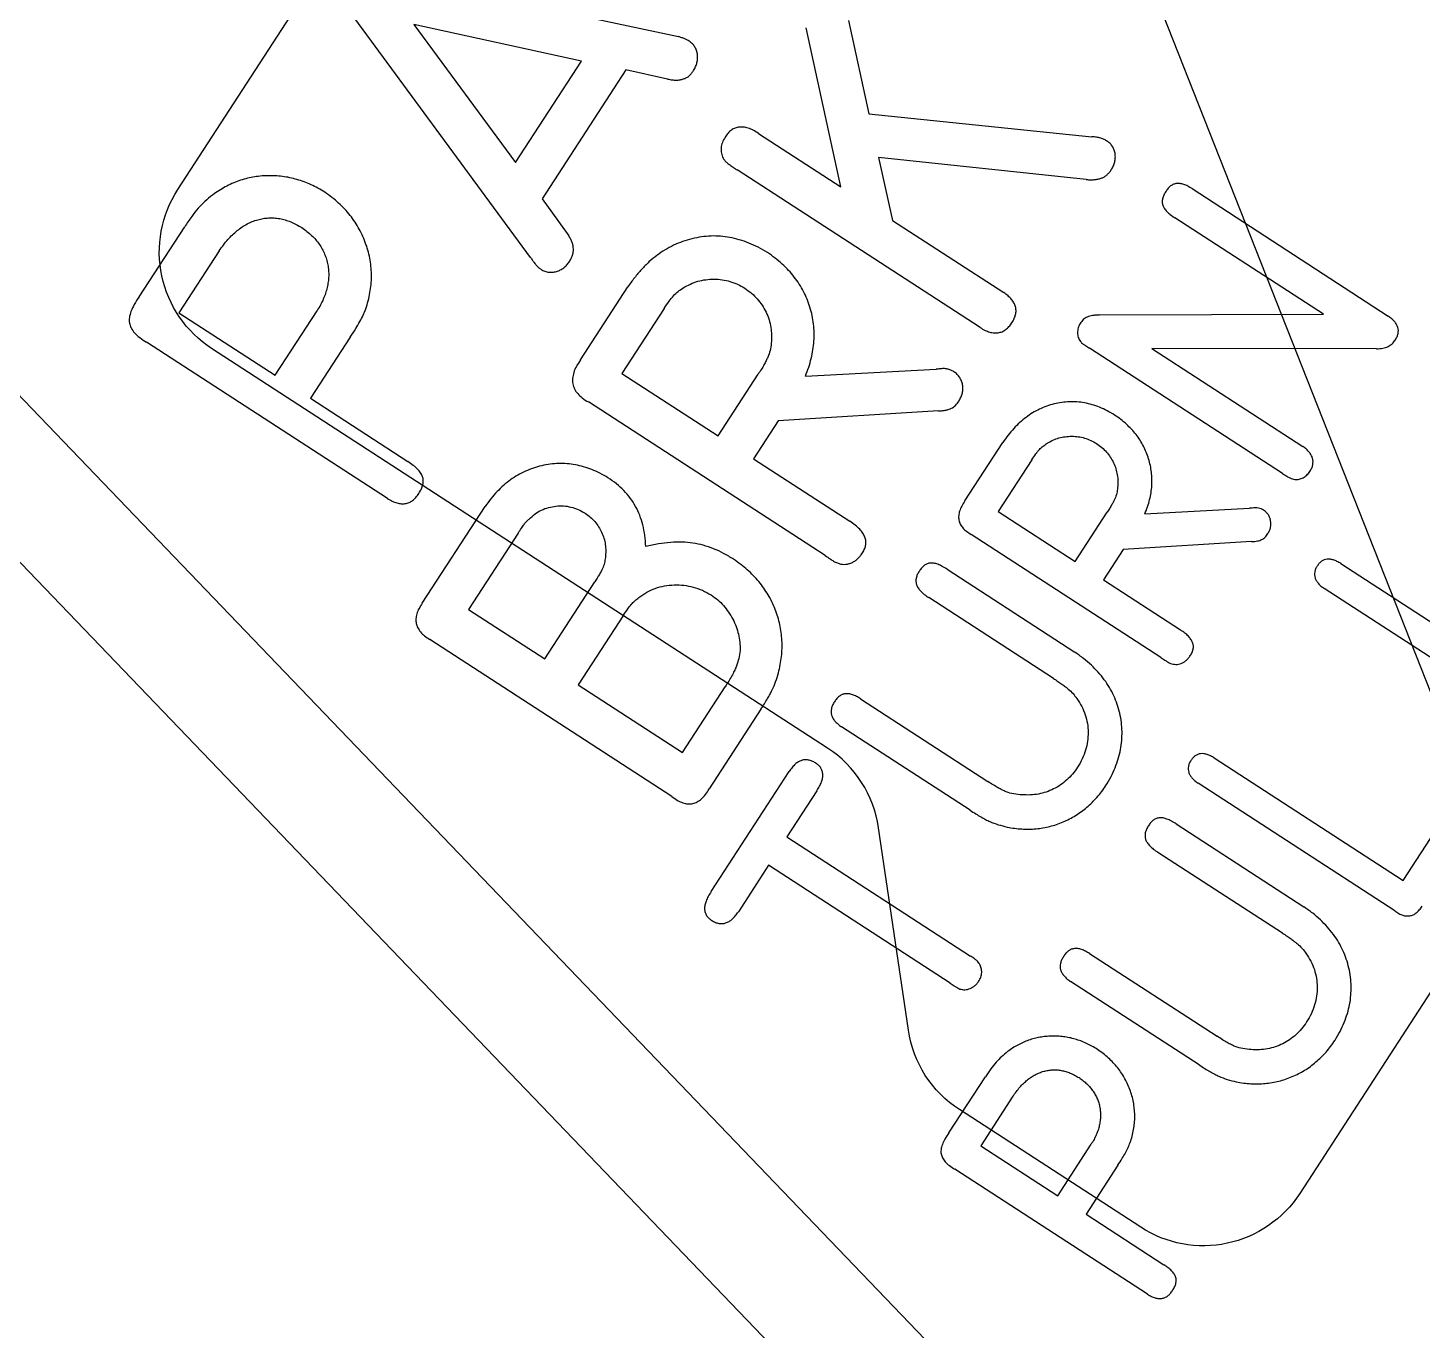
# Model space of a CAD drawing. Header units: millimetres. Extents: x -219 to 14, y 168 to 388.
# Drawn here: x -20.39 to -1.12, y 295.63 to 313.62 of the extents above; entities that cross this region are included whole.
import ezdxf

# ---------------------------------------------------------------- set-up
doc = ezdxf.new("R2010")
doc.units = ezdxf.units.MM
doc.layers.get('0').update_dxf_attribs({"linetype": 'CONTINUOUS'})

msp = doc.modelspace()

# ---------------------------------------------------------------- linework, layer by layer
for p, q in [((-15.589, 314.398), (-11.4, 313.504)), ((-13.442, 310.449), (-15.984, 313.909)), ((-9.154, 311.427), (-9.634, 313.624)), ((-9.049, 313.727), (-8.77, 312.438)), ((-12.124, 313.044), (-13.283, 311.259)), ((-11.548, 312.916), (-12.124, 313.044)), ((-8.77, 312.438), (-5.687, 312.119)), ((-10.293, 312.166), (-9.154, 311.427)), ((-5.765, 311.527), (-8.634, 311.833)), ((-8.634, 311.833), (-8.44, 310.963)), ((-7.229, 309.482), (-10.587, 311.661)), ((-4.303, 311.402), (-1.593, 309.641)), ((-13.283, 311.259), (-12.914, 310.749)), ((-8.44, 310.963), (-6.905, 309.967)), ((-2.485, 309.666), (-4.54, 310.999)), ((-18.85, 309.908), (-18.22, 310.876)), ((-17.743, 310.542), (-18.3, 309.685)), ((-12.753, 309.037), (-12.098, 310.043)), ((-18.3, 309.685), (-16.971, 308.822)), ((-16.971, 308.822), (-16.391, 309.715)), ((-11.598, 309.745), (-12.18, 308.849)), ((-5.58, 309.656), (-2.485, 309.666)), ((-15.42, 307.12), (-18.747, 309.279)), ((-15.933, 309.349), (-16.482, 308.504)), ((-3.054, 307.466), (-5.721, 309.197)), ((-1.752, 309.189), (-4.858, 309.193)), ((-4.858, 309.193), (-2.771, 307.838)), ((-12.18, 308.849), (-10.851, 307.986)), ((-10.851, 307.986), (-10.297, 308.839)), ((-9.644, 308.812), (-7.84, 308.907)), ((-16.482, 308.504), (-15.138, 307.632)), ((-9.371, 306.33), (-12.643, 308.454)), ((-7.805, 308.33), (-10.02, 308.195)), ((-10.02, 308.195), (-10.362, 307.668)), ((-7.44, 307.088), (-6.916, 307.893)), ((-10.362, 307.668), (-9.03, 306.804)), ((-6.516, 307.655), (-6.981, 306.938)), ((-14.938, 305.672), (-14.068, 307.01)), ((-6.981, 306.938), (-5.918, 306.248)), ((-5.918, 306.248), (-5.475, 306.93)), ((-4.953, 306.909), (-3.509, 306.984)), ((-13.615, 306.639), (-14.298, 305.586)), ((-4.735, 304.923), (-7.352, 306.622)), ((-3.481, 306.523), (-5.253, 306.415)), ((-5.253, 306.415), (-5.527, 305.994)), ((-7.685, 306.142), (-5.921, 304.995)), ((-2.249, 306.222), (0.359, 304.528)), ((-13.245, 304.902), (-12.554, 305.966)), ((-5.527, 305.994), (-4.462, 305.302)), ((-6.218, 304.633), (-7.939, 305.75)), ((0.246, 304.108), (-2.475, 305.874)), ((-14.298, 305.586), (-13.245, 304.902)), ((-12.157, 305.507), (-12.783, 304.543)), ((-11.488, 303), (-14.834, 305.172)), ((-12.783, 304.543), (-11.344, 303.608)), ((-11.344, 303.608), (-10.753, 304.518)), ((-10.26, 304.207), (-10.974, 303.106)), ((-8.882, 304.35), (-7.123, 303.208)), ((-7.367, 302.811), (-9.146, 303.965)), ((-3.995, 303.533), (-1.387, 301.84)), ((-1.387, 301.84), (-0.355, 303.429)), ((-10.947, 301.687), (-9.868, 303.348)), ((-9.486, 303.081), (-9.9, 302.443)), ((-1.499, 301.42), (-4.22, 303.185)), ((-9.9, 302.443), (-7.365, 300.796)), ((-4.52, 302.621), (-2.756, 301.475)), ((-10.154, 302.052), (-10.571, 301.408)), ((-7.643, 300.421), (-10.154, 302.052)), ((-3.053, 301.113), (-4.774, 302.229)), ((-5.717, 300.83), (-3.957, 299.687)), ((-4.202, 299.29), (-5.981, 300.444)), ((-7.662, 298.351), (-7.158, 299.126)), ((-6.777, 298.858), (-7.222, 298.173)), ((-6.158, 297.482), (-5.695, 298.196)), ((-7.222, 298.173), (-6.158, 297.482)), ((-4.918, 296.121), (-7.579, 297.848)), ((-5.329, 297.904), (-5.767, 297.228)), ((-5.767, 297.228), (-4.692, 296.53))]:
    msp.add_line(p, q)
msp.add_lwpolyline([(-68.916, 253.003), (-51.637, 279.616, 0.414214), (-51.861, 280.67), (-60.542, 286.307, -0.414214), (-62.036, 293.334), (-48.626, 313.987, -0.334226), (-42.887, 316.081), (-25.874, 310.906, -0.128396), (-23.687, 309.562), (-1.478, 286.414, 0.524399), (-0.24, 286.614), (14.326, 317.158, 0.376373), (14.053, 318.126), (-5.672, 330.933, -0.404795), (-6.66, 335.239, 0.404795), (-6.897, 336.272), (-86.68, 388.075, 0.414214), (-87.734, 387.851), (-99.007, 370.489, 0.414214), (-98.783, 369.435), (-97.025, 368.294, -0.414214), (-95.531, 361.266), (-163.24, 256.987, 0.414214)], format="xyb")
for points in [[(-9.666, 333.527, 0.414214), (-9.199, 331.331), (2.422, 323.785, -0.414214), (2.889, 321.589), (1.159, 318.927, 0.414865), (3.039, 310.135), (6.59, 307.83, -0.376373), (7.158, 305.815), (-0.17, 290.448, -0.524399), (-2.749, 290.032), (-23.173, 311.32, 0.06088), (-23.77, 311.807), (-22.583, 313.634), (-21.57, 315.194), (-19.125, 318.96), (-18.774, 319.501, 0.836212), (-16.466, 323.055), (-15.667, 324.285), (-14.654, 325.845), (-12.209, 329.611), (-11.196, 331.171)], [(-10.022, 321.246), (-7.242, 319.441, -0.156031), (-6.63, 318.692), (-0.291, 302.625, -0.242509), (-0.436, 301.177), (-2.815, 297.514, -0.414214), (-5.011, 297.047), (-7.516, 298.673, -0.215447), (-8.222, 299.773), (-8.633, 302.569, 0.215447), (-9.339, 303.67), (-17.848, 309.194, -0.414214), (-18.315, 311.39), (-12.218, 320.779, -0.414214)]]:
    msp.add_lwpolyline(points, format="xyb", close=True)
msp.add_lwpolyline([(-15.055, 313.67), (-13.652, 311.761), (-12.74, 313.166)], close=True)
for points, knots in [([(-11.249, 313.44), (-11.26, 313.446), (-11.283, 313.459), (-11.321, 313.477), (-11.361, 313.492), (-11.388, 313.5), (-11.4, 313.504)], [0, 0, 0, 0, 0.225997, 0.491418, 0.766256, 1, 1, 1, 1]), ([(-11.189, 313.037), (-11.179, 313.054), (-11.159, 313.089), (-11.141, 313.145), (-11.133, 313.202), (-11.135, 313.258), (-11.148, 313.313), (-11.171, 313.362), (-11.205, 313.406), (-11.234, 313.429), (-11.249, 313.44)], [0, 0, 0, 0, 0.134406, 0.263812, 0.388741, 0.514081, 0.63611, 0.756416, 0.874147, 1, 1, 1, 1]), ([(-11.548, 312.916), (-11.527, 312.912), (-11.488, 312.904), (-11.43, 312.901), (-11.377, 312.904), (-11.329, 312.917), (-11.285, 312.935), (-11.247, 312.961), (-11.215, 312.996), (-11.198, 313.023), (-11.189, 313.037)], [0, 0, 0, 0, 0.1557121, 0.2949328, 0.4237078, 0.5425197, 0.6564779, 0.7676762, 0.879718, 1, 1, 1, 1]), ([(-10.754, 312.113), (-10.768, 312.089), (-10.794, 312.043), (-10.812, 311.966), (-10.808, 311.891), (-10.79, 311.845), (-10.781, 311.821)], [0, 0, 0, 0, 0.272628, 0.518129, 0.754978, 1, 1, 1, 1]), ([(-10.293, 312.166), (-10.317, 312.181), (-10.362, 312.21), (-10.433, 312.238), (-10.499, 312.255), (-10.56, 312.254), (-10.618, 312.241), (-10.67, 312.212), (-10.716, 312.169), (-10.741, 312.133), (-10.754, 312.113)], [0, 0, 0, 0, 0.159605, 0.300745, 0.425525, 0.538138, 0.644303, 0.753647, 0.868925, 1, 1, 1, 1]), ([(-5.472, 312.055), (-5.486, 312.064), (-5.515, 312.083), (-5.566, 312.101), (-5.624, 312.114), (-5.665, 312.117), (-5.687, 312.119)], [0, 0, 0, 0, 0.217518, 0.453741, 0.714467, 1, 1, 1, 1]), ([(-5.418, 311.665), (-5.407, 311.682), (-5.387, 311.716), (-5.37, 311.771), (-5.361, 311.826), (-5.363, 311.881), (-5.374, 311.933), (-5.398, 311.98), (-5.429, 312.023), (-5.458, 312.044), (-5.472, 312.055)], [0, 0, 0, 0, 0.138748, 0.2672, 0.393061, 0.519184, 0.640151, 0.757898, 0.875014, 1, 1, 1, 1]), ([(-10.781, 311.821), (-10.774, 311.811), (-10.758, 311.788), (-10.731, 311.762), (-10.702, 311.738), (-10.67, 311.718), (-10.632, 311.689), (-10.603, 311.671), (-10.587, 311.661)], [0, 0, 0, 0, 0.150863, 0.328376, 0.442162, 0.587682, 0.777764, 1, 1, 1, 1]), ([(-16.285, 311.352), (-16.316, 311.371), (-16.377, 311.409), (-16.474, 311.456), (-16.57, 311.498), (-16.669, 311.529), (-16.769, 311.555), (-16.87, 311.571), (-16.972, 311.581), (-17.075, 311.582), (-17.177, 311.576), (-17.278, 311.562), (-17.377, 311.54), (-17.473, 311.51), (-17.568, 311.473), (-17.66, 311.427), (-17.751, 311.375), (-17.808, 311.333), (-17.836, 311.313)], [0, 0, 0, 0, 0.066387, 0.13068, 0.194288, 0.256552, 0.318704, 0.380335, 0.4419, 0.504337, 0.566835, 0.627495, 0.688435, 0.749641, 0.810544, 0.872535, 0.935755, 1, 1, 1, 1]), ([(-5.765, 311.527), (-5.743, 311.526), (-5.702, 311.523), (-5.644, 311.527), (-5.593, 311.534), (-5.55, 311.548), (-5.51, 311.566), (-5.476, 311.594), (-5.443, 311.625), (-5.426, 311.651), (-5.418, 311.665)], [0, 0, 0, 0, 0.164891, 0.309339, 0.437674, 0.551687, 0.657342, 0.767042, 0.878229, 1, 1, 1, 1]), ([(-17.836, 311.313), (-17.872, 311.284), (-17.942, 311.228), (-18.039, 311.129), (-18.13, 311.011), (-18.188, 310.924), (-18.22, 310.876)], [0, 0, 0, 0, 0.233429, 0.461202, 0.708246, 1, 1, 1, 1]), ([(-15.719, 309.741), (-15.707, 309.778), (-15.684, 309.852), (-15.659, 309.965), (-15.643, 310.077), (-15.638, 310.19), (-15.643, 310.301), (-15.657, 310.412), (-15.68, 310.523), (-15.714, 310.633), (-15.757, 310.739), (-15.807, 310.843), (-15.866, 310.941), (-15.933, 311.034), (-16.009, 311.121), (-16.093, 311.203), (-16.185, 311.282), (-16.251, 311.328), (-16.285, 311.352)], [0, 0, 0, 0, 0.063812, 0.126203, 0.18775, 0.248413, 0.308698, 0.369177, 0.430621, 0.493096, 0.555841, 0.617552, 0.679581, 0.741648, 0.804235, 0.867923, 0.933075, 1, 1, 1, 1]), ([(-4.665, 311.361), (-4.675, 311.345), (-4.694, 311.314), (-4.712, 311.264), (-4.717, 311.217), (-4.708, 311.171), (-4.687, 311.127), (-4.651, 311.083), (-4.601, 311.04), (-4.561, 311.013), (-4.54, 310.999)], [0, 0, 0, 0, 0.1309992, 0.2467172, 0.3505328, 0.4495638, 0.5554026, 0.679484, 0.8266823, 1, 1, 1, 1]), ([(-4.303, 311.402), (-4.323, 311.414), (-4.359, 311.437), (-4.415, 311.46), (-4.467, 311.474), (-4.515, 311.475), (-4.56, 311.463), (-4.6, 311.441), (-4.636, 311.406), (-4.655, 311.377), (-4.665, 311.361)], [0, 0, 0, 0, 0.16208, 0.304988, 0.429155, 0.54241, 0.64608, 0.754429, 0.869073, 1, 1, 1, 1]), ([(-17.743, 310.542), (-17.724, 310.569), (-17.686, 310.622), (-17.626, 310.697), (-17.563, 310.764), (-17.497, 310.821), (-17.43, 310.873), (-17.36, 310.915), (-17.287, 310.947), (-17.212, 310.974), (-17.137, 310.99), (-17.061, 310.999), (-16.984, 310.998), (-16.907, 310.989), (-16.831, 310.97), (-16.754, 310.944), (-16.678, 310.907), (-16.628, 310.878), (-16.602, 310.863)], [0, 0, 0, 0, 0.0752247, 0.1470096, 0.214898, 0.2802581, 0.3431381, 0.4038884, 0.4639269, 0.52242, 0.5804886, 0.637187, 0.694459, 0.7517773, 0.8102703, 0.8703921, 0.9338873, 1, 1, 1, 1]), ([(-16.602, 310.863), (-16.578, 310.846), (-16.531, 310.812), (-16.466, 310.757), (-16.41, 310.697), (-16.361, 310.634), (-16.319, 310.568), (-16.286, 310.498), (-16.259, 310.426), (-16.242, 310.349), (-16.231, 310.272), (-16.229, 310.193), (-16.237, 310.114), (-16.251, 310.035), (-16.274, 309.955), (-16.304, 309.874), (-16.343, 309.793), (-16.375, 309.741), (-16.391, 309.715)], [0, 0, 0, 0, 0.067407, 0.132145, 0.194963, 0.25534, 0.314146, 0.37279, 0.431476, 0.491242, 0.551162, 0.610846, 0.671051, 0.732084, 0.795194, 0.860884, 0.928726, 1, 1, 1, 1]), ([(-12.904, 310.395), (-12.896, 310.409), (-12.878, 310.436), (-12.862, 310.48), (-12.851, 310.524), (-12.848, 310.568), (-12.853, 310.613), (-12.866, 310.658), (-12.885, 310.704), (-12.904, 310.733), (-12.914, 310.749)], [0, 0, 0, 0, 0.130338, 0.252182, 0.370626, 0.488416, 0.604093, 0.72711, 0.858039, 1, 1, 1, 1]), ([(-10.169, 310.518), (-10.211, 310.543), (-10.295, 310.592), (-10.425, 310.652), (-10.556, 310.698), (-10.687, 310.728), (-10.818, 310.747), (-10.949, 310.749), (-11.081, 310.737), (-11.212, 310.711), (-11.341, 310.673), (-11.466, 310.621), (-11.586, 310.556), (-11.699, 310.479), (-11.809, 310.389), (-11.91, 310.285), (-12.009, 310.17), (-12.068, 310.086), (-12.098, 310.043)], [0, 0, 0, 0, 0.066973, 0.130798, 0.192516, 0.252737, 0.311919, 0.370508, 0.42962, 0.489933, 0.550435, 0.610788, 0.671641, 0.733202, 0.796041, 0.861499, 0.929372, 1, 1, 1, 1]), ([(-13.442, 310.449), (-13.433, 310.436), (-13.416, 310.413), (-13.393, 310.38), (-13.372, 310.357), (-13.352, 310.332), (-13.329, 310.308), (-13.307, 310.294), (-13.297, 310.286)], [0, 0, 0, 0, 0.220157, 0.39487, 0.541435, 0.649468, 0.826608, 1, 1, 1, 1]), ([(-13.297, 310.286), (-13.28, 310.277), (-13.246, 310.26), (-13.192, 310.245), (-13.137, 310.245), (-13.083, 310.255), (-13.03, 310.276), (-12.983, 310.308), (-12.939, 310.347), (-12.916, 310.379), (-12.904, 310.395)], [0, 0, 0, 0, 0.127988, 0.249904, 0.36818, 0.490097, 0.615322, 0.739205, 0.865718, 1, 1, 1, 1]), ([(-9.644, 308.812), (-9.628, 308.853), (-9.597, 308.932), (-9.563, 309.054), (-9.538, 309.175), (-9.524, 309.294), (-9.523, 309.413), (-9.53, 309.531), (-9.549, 309.648), (-9.58, 309.762), (-9.62, 309.874), (-9.668, 309.982), (-9.729, 310.084), (-9.797, 310.183), (-9.876, 310.274), (-9.964, 310.362), (-10.062, 310.444), (-10.133, 310.493), (-10.169, 310.518)], [0, 0, 0, 0, 0.066714, 0.131686, 0.194568, 0.256276, 0.316622, 0.377186, 0.437587, 0.498732, 0.559614, 0.620242, 0.681007, 0.741738, 0.803735, 0.867258, 0.932516, 1, 1, 1, 1]), ([(-11.334, 310.029), (-11.301, 310.048), (-11.236, 310.085), (-11.131, 310.124), (-11.021, 310.146), (-10.908, 310.154), (-10.796, 310.145), (-10.685, 310.123), (-10.579, 310.082), (-10.513, 310.044), (-10.48, 310.025)], [0, 0, 0, 0, 0.1259037, 0.2496035, 0.3728358, 0.49813, 0.6240337, 0.7473554, 0.8720164, 1, 1, 1, 1]), ([(-11.598, 309.745), (-11.575, 309.779), (-11.533, 309.84), (-11.471, 309.921), (-11.405, 309.982), (-11.358, 310.013), (-11.334, 310.029)], [0, 0, 0, 0, 0.314981, 0.565702, 0.782137, 1, 1, 1, 1]), ([(-10.48, 310.025), (-10.449, 310.003), (-10.387, 309.959), (-10.308, 309.879), (-10.24, 309.791), (-10.185, 309.694), (-10.145, 309.592), (-10.121, 309.484), (-10.108, 309.375), (-10.113, 309.301), (-10.116, 309.264)], [0, 0, 0, 0, 0.129781, 0.254908, 0.378839, 0.503945, 0.629035, 0.750834, 0.874122, 1, 1, 1, 1]), ([(-6.791, 309.549), (-6.78, 309.567), (-6.758, 309.603), (-6.739, 309.661), (-6.732, 309.717), (-6.74, 309.772), (-6.762, 309.824), (-6.797, 309.875), (-6.846, 309.923), (-6.885, 309.952), (-6.905, 309.967)], [0, 0, 0, 0, 0.133156, 0.25354, 0.364978, 0.472416, 0.585886, 0.707765, 0.845834, 1, 1, 1, 1]), ([(-18.85, 309.908), (-18.873, 309.873), (-18.916, 309.808), (-18.963, 309.711), (-18.987, 309.625), (-18.989, 309.545), (-18.962, 309.472), (-18.912, 309.403), (-18.839, 309.337), (-18.779, 309.299), (-18.747, 309.279)], [0, 0, 0, 0, 0.166366, 0.305006, 0.421258, 0.519485, 0.61456, 0.722085, 0.849158, 1, 1, 1, 1]), ([(-15.933, 309.349), (-15.907, 309.389), (-15.861, 309.46), (-15.801, 309.561), (-15.754, 309.652), (-15.731, 309.711), (-15.719, 309.741)], [0, 0, 0, 0, 0.3185103, 0.5687022, 0.7877338, 1, 1, 1, 1]), ([(-5.58, 309.656), (-5.598, 309.655), (-5.63, 309.653), (-5.676, 309.648), (-5.715, 309.639), (-5.76, 309.624), (-5.808, 309.595), (-5.834, 309.558), (-5.847, 309.54)], [0, 0, 0, 0, 0.169217, 0.3203, 0.451757, 0.567066, 0.78044, 1, 1, 1, 1]), ([(-1.494, 309.31), (-1.486, 309.325), (-1.469, 309.352), (-1.455, 309.398), (-1.45, 309.442), (-1.458, 309.485), (-1.476, 309.527), (-1.506, 309.567), (-1.545, 309.606), (-1.577, 309.629), (-1.593, 309.641)], [0, 0, 0, 0, 0.129823, 0.246796, 0.357906, 0.465733, 0.578613, 0.704189, 0.842964, 1, 1, 1, 1]), ([(-7.229, 309.482), (-7.207, 309.468), (-7.165, 309.443), (-7.099, 309.418), (-7.038, 309.405), (-6.98, 309.408), (-6.925, 309.423), (-6.875, 309.453), (-6.829, 309.495), (-6.804, 309.53), (-6.791, 309.549)], [0, 0, 0, 0, 0.154562, 0.289527, 0.412412, 0.524495, 0.632383, 0.744042, 0.865647, 1, 1, 1, 1]), ([(-5.847, 309.54), (-5.858, 309.52), (-5.88, 309.479), (-5.887, 309.411), (-5.88, 309.345), (-5.856, 309.308), (-5.845, 309.291)], [0, 0, 0, 0, 0.257226, 0.515442, 0.763924, 1, 1, 1, 1]), ([(-10.116, 309.264), (-10.12, 309.231), (-10.129, 309.165), (-10.157, 309.085), (-10.188, 309.021), (-10.218, 308.965), (-10.254, 308.903), (-10.282, 308.861), (-10.297, 308.839)], [0, 0, 0, 0, 0.211545, 0.424762, 0.540077, 0.67459, 0.828575, 1, 1, 1, 1]), ([(-5.845, 309.291), (-5.839, 309.284), (-5.828, 309.271), (-5.803, 309.251), (-5.767, 309.228), (-5.739, 309.209), (-5.721, 309.197)], [0, 0, 0, 0, 0.164011, 0.339607, 0.5985, 1, 1, 1, 1]), ([(-1.752, 309.189), (-1.723, 309.19), (-1.669, 309.192), (-1.595, 309.217), (-1.534, 309.254), (-1.507, 309.292), (-1.494, 309.31)], [0, 0, 0, 0, 0.290623, 0.542214, 0.774801, 1, 1, 1, 1]), ([(-12.753, 309.037), (-12.772, 309.007), (-12.809, 308.951), (-12.846, 308.864), (-12.864, 308.782), (-12.861, 308.704), (-12.836, 308.631), (-12.791, 308.564), (-12.725, 308.504), (-12.672, 308.471), (-12.643, 308.454)], [0, 0, 0, 0, 0.15384, 0.286948, 0.403942, 0.512601, 0.619501, 0.731605, 0.857209, 1, 1, 1, 1]), ([(-7.795, 308.911), (-7.804, 308.909), (-7.819, 308.906), (-7.834, 308.906), (-7.84, 308.907)], [0, 0, 0, 0, 0.617839, 1, 1, 1, 1]), ([(-7.594, 308.872), (-7.608, 308.88), (-7.636, 308.896), (-7.684, 308.911), (-7.739, 308.916), (-7.776, 308.913), (-7.795, 308.911)], [0, 0, 0, 0, 0.226314, 0.465329, 0.719634, 1, 1, 1, 1]), ([(-7.522, 308.469), (-7.512, 308.487), (-7.493, 308.522), (-7.474, 308.577), (-7.467, 308.634), (-7.471, 308.69), (-7.486, 308.743), (-7.512, 308.793), (-7.547, 308.838), (-7.578, 308.86), (-7.594, 308.872)], [0, 0, 0, 0, 0.135725, 0.26129, 0.384102, 0.506106, 0.628917, 0.747851, 0.870992, 1, 1, 1, 1]), ([(-7.805, 308.33), (-7.786, 308.331), (-7.751, 308.332), (-7.703, 308.341), (-7.661, 308.352), (-7.615, 308.369), (-7.564, 308.406), (-7.537, 308.447), (-7.522, 308.469)], [0, 0, 0, 0, 0.1678564, 0.3147484, 0.4441386, 0.5550426, 0.7638618, 1, 1, 1, 1]), ([(-5.372, 308.273), (-5.407, 308.293), (-5.474, 308.333), (-5.578, 308.381), (-5.682, 308.417), (-5.787, 308.442), (-5.892, 308.456), (-5.997, 308.458), (-6.103, 308.449), (-6.207, 308.428), (-6.311, 308.397), (-6.411, 308.356), (-6.506, 308.304), (-6.597, 308.242), (-6.684, 308.171), (-6.766, 308.087), (-6.845, 307.995), (-6.892, 307.928), (-6.916, 307.893)], [0, 0, 0, 0, 0.066973, 0.130798, 0.192516, 0.252737, 0.311919, 0.370508, 0.42962, 0.489933, 0.550435, 0.610788, 0.671641, 0.733202, 0.796041, 0.861499, 0.929372, 1, 1, 1, 1]), ([(-4.953, 306.909), (-4.94, 306.941), (-4.915, 307.005), (-4.888, 307.102), (-4.868, 307.199), (-4.856, 307.294), (-4.856, 307.389), (-4.862, 307.484), (-4.877, 307.577), (-4.901, 307.669), (-4.934, 307.758), (-4.972, 307.845), (-5.02, 307.927), (-5.075, 308.005), (-5.139, 308.078), (-5.209, 308.148), (-5.287, 308.214), (-5.344, 308.253), (-5.372, 308.273)], [0, 0, 0, 0, 0.066714, 0.131686, 0.194568, 0.256276, 0.316622, 0.377186, 0.437587, 0.498732, 0.559614, 0.620242, 0.681007, 0.741738, 0.803735, 0.867258, 0.932516, 1, 1, 1, 1]), ([(-6.516, 307.655), (-6.498, 307.682), (-6.464, 307.731), (-6.414, 307.795), (-6.362, 307.845), (-6.324, 307.87), (-6.305, 307.882)], [0, 0, 0, 0, 0.314981, 0.565702, 0.782137, 1, 1, 1, 1]), ([(-6.305, 307.882), (-6.279, 307.897), (-6.227, 307.927), (-6.142, 307.958), (-6.054, 307.976), (-5.964, 307.982), (-5.874, 307.975), (-5.786, 307.957), (-5.701, 307.925), (-5.648, 307.894), (-5.622, 307.879)], [0, 0, 0, 0, 0.125904, 0.249604, 0.372836, 0.49813, 0.624034, 0.747355, 0.872016, 1, 1, 1, 1]), ([(-5.622, 307.879), (-5.597, 307.861), (-5.547, 307.826), (-5.484, 307.762), (-5.43, 307.692), (-5.386, 307.614), (-5.353, 307.532), (-5.334, 307.447), (-5.324, 307.359), (-5.328, 307.3), (-5.331, 307.27)], [0, 0, 0, 0, 0.129781, 0.254908, 0.378839, 0.503945, 0.629035, 0.750834, 0.874122, 1, 1, 1, 1]), ([(-2.674, 307.493), (-2.665, 307.509), (-2.648, 307.538), (-2.633, 307.585), (-2.629, 307.632), (-2.635, 307.677), (-2.655, 307.72), (-2.683, 307.762), (-2.723, 307.802), (-2.754, 307.826), (-2.771, 307.838)], [0, 0, 0, 0, 0.13213, 0.251966, 0.362464, 0.472906, 0.585187, 0.708511, 0.845513, 1, 1, 1, 1]), ([(-14.986, 307.189), (-14.973, 307.21), (-14.949, 307.248), (-14.928, 307.31), (-14.921, 307.367), (-14.931, 307.423), (-14.961, 307.476), (-15.003, 307.53), (-15.065, 307.582), (-15.112, 307.614), (-15.138, 307.632)], [0, 0, 0, 0, 0.134158, 0.249005, 0.352783, 0.451535, 0.558004, 0.683286, 0.828158, 1, 1, 1, 1]), ([(-12.372, 307.406), (-12.408, 307.427), (-12.481, 307.47), (-12.593, 307.52), (-12.707, 307.56), (-12.822, 307.587), (-12.938, 307.602), (-13.054, 307.605), (-13.171, 307.596), (-13.288, 307.574), (-13.403, 307.542), (-13.514, 307.498), (-13.62, 307.443), (-13.721, 307.379), (-13.815, 307.301), (-13.907, 307.215), (-13.991, 307.117), (-14.042, 307.046), (-14.068, 307.01)], [0, 0, 0, 0, 0.0656672, 0.1292712, 0.1907949, 0.2514776, 0.3112794, 0.3708286, 0.430761, 0.492448, 0.5542435, 0.6152475, 0.6760773, 0.7375715, 0.800409, 0.8645007, 0.9311682, 1, 1, 1, 1]), ([(-3.054, 307.466), (-3.034, 307.453), (-2.999, 307.431), (-2.954, 307.404), (-2.916, 307.389), (-2.894, 307.384), (-2.883, 307.382)], [0, 0, 0, 0, 0.379232, 0.640476, 0.832404, 1, 1, 1, 1]), ([(-2.883, 307.382), (-2.863, 307.382), (-2.823, 307.383), (-2.765, 307.405), (-2.714, 307.442), (-2.688, 307.475), (-2.674, 307.493)], [0, 0, 0, 0, 0.247683, 0.484068, 0.729372, 1, 1, 1, 1]), ([(-11.85, 306.457), (-11.853, 306.508), (-11.86, 306.608), (-11.887, 306.752), (-11.931, 306.887), (-11.988, 307.012), (-12.062, 307.126), (-12.151, 307.231), (-12.253, 307.326), (-12.332, 307.379), (-12.372, 307.406)], [0, 0, 0, 0, 0.135811, 0.265483, 0.389379, 0.51051, 0.62995, 0.749404, 0.87281, 1, 1, 1, 1]), ([(-5.331, 307.27), (-5.334, 307.244), (-5.34, 307.191), (-5.363, 307.127), (-5.388, 307.075), (-5.412, 307.031), (-5.441, 306.982), (-5.463, 306.948), (-5.475, 306.93)], [0, 0, 0, 0, 0.211545, 0.424762, 0.540077, 0.67459, 0.828575, 1, 1, 1, 1]), ([(-15.42, 307.12), (-15.398, 307.107), (-15.356, 307.082), (-15.291, 307.057), (-15.23, 307.044), (-15.172, 307.048), (-15.118, 307.063), (-15.068, 307.092), (-15.023, 307.135), (-14.999, 307.171), (-14.986, 307.189)], [0, 0, 0, 0, 0.154019, 0.29141, 0.412809, 0.523599, 0.631833, 0.743852, 0.865353, 1, 1, 1, 1]), ([(-7.44, 307.088), (-7.456, 307.064), (-7.485, 307.02), (-7.515, 306.95), (-7.529, 306.885), (-7.527, 306.822), (-7.507, 306.764), (-7.47, 306.71), (-7.417, 306.662), (-7.375, 306.636), (-7.352, 306.622)], [0, 0, 0, 0, 0.15384, 0.286948, 0.403942, 0.512601, 0.619501, 0.731605, 0.857209, 1, 1, 1, 1]), ([(-13.461, 306.836), (-13.435, 306.86), (-13.383, 306.908), (-13.292, 306.962), (-13.194, 306.998), (-13.091, 307.016), (-12.987, 307.021), (-12.883, 307.003), (-12.782, 306.971), (-12.721, 306.935), (-12.689, 306.917)], [0, 0, 0, 0, 0.128681, 0.251034, 0.374146, 0.498555, 0.623226, 0.746242, 0.870073, 1, 1, 1, 1]), ([(-12.689, 306.917), (-12.664, 306.9), (-12.616, 306.865), (-12.553, 306.802), (-12.5, 306.73), (-12.458, 306.653), (-12.426, 306.57), (-12.407, 306.483), (-12.401, 306.394), (-12.406, 306.334), (-12.408, 306.304)], [0, 0, 0, 0, 0.127249, 0.251184, 0.374446, 0.499025, 0.623972, 0.747411, 0.872057, 1, 1, 1, 1]), ([(-3.474, 306.988), (-3.481, 306.986), (-3.493, 306.984), (-3.505, 306.984), (-3.509, 306.984)], [0, 0, 0, 0, 0.617839, 1, 1, 1, 1]), ([(-3.313, 306.957), (-3.324, 306.963), (-3.346, 306.976), (-3.385, 306.988), (-3.429, 306.992), (-3.458, 306.989), (-3.474, 306.988)], [0, 0, 0, 0, 0.226314, 0.465329, 0.719634, 1, 1, 1, 1]), ([(-3.255, 306.634), (-3.247, 306.649), (-3.232, 306.676), (-3.216, 306.721), (-3.211, 306.766), (-3.215, 306.811), (-3.227, 306.854), (-3.247, 306.893), (-3.276, 306.929), (-3.3, 306.947), (-3.313, 306.957)], [0, 0, 0, 0, 0.135725, 0.26129, 0.384102, 0.506106, 0.628917, 0.747851, 0.870992, 1, 1, 1, 1]), ([(-13.615, 306.639), (-13.599, 306.663), (-13.572, 306.704), (-13.535, 306.759), (-13.5, 306.802), (-13.474, 306.824), (-13.461, 306.836)], [0, 0, 0, 0, 0.340016, 0.590445, 0.793003, 1, 1, 1, 1]), ([(-8.866, 306.353), (-8.854, 306.373), (-8.83, 306.409), (-8.81, 306.469), (-8.806, 306.528), (-8.821, 306.587), (-8.85, 306.644), (-8.895, 306.7), (-8.957, 306.754), (-9.005, 306.786), (-9.03, 306.804)], [0, 0, 0, 0, 0.1246465, 0.2341896, 0.3390774, 0.4442448, 0.5583593, 0.6858958, 0.8325669, 1, 1, 1, 1]), ([(-10.636, 306.279), (-10.682, 306.307), (-10.77, 306.363), (-10.911, 306.428), (-11.053, 306.475), (-11.199, 306.505), (-11.35, 306.519), (-11.509, 306.514), (-11.678, 306.495), (-11.791, 306.47), (-11.85, 306.457)], [0, 0, 0, 0, 0.126502, 0.247629, 0.365751, 0.481467, 0.59963, 0.724371, 0.857897, 1, 1, 1, 1]), ([(-3.481, 306.523), (-3.466, 306.524), (-3.439, 306.525), (-3.4, 306.532), (-3.367, 306.54), (-3.329, 306.554), (-3.289, 306.584), (-3.267, 306.617), (-3.255, 306.634)], [0, 0, 0, 0, 0.1678564, 0.3147484, 0.4441386, 0.5550426, 0.7638618, 1, 1, 1, 1]), ([(-12.408, 306.304), (-12.412, 306.279), (-12.419, 306.227), (-12.447, 306.148), (-12.494, 306.062), (-12.532, 306.001), (-12.554, 305.966)], [0, 0, 0, 0, 0.204341, 0.4182, 0.670963, 1, 1, 1, 1]), ([(-9.371, 306.33), (-9.348, 306.314), (-9.31, 306.289), (-9.261, 306.258), (-9.229, 306.239), (-9.211, 306.231), (-9.202, 306.228)], [0, 0, 0, 0, 0.428028, 0.697539, 0.863684, 1, 1, 1, 1]), ([(-9.202, 306.228), (-9.187, 306.222), (-9.157, 306.212), (-9.11, 306.208), (-9.063, 306.212), (-9.017, 306.226), (-8.973, 306.247), (-8.933, 306.276), (-8.896, 306.311), (-8.876, 306.339), (-8.866, 306.353)], [0, 0, 0, 0, 0.123486, 0.242589, 0.362825, 0.484354, 0.610953, 0.735309, 0.865134, 1, 1, 1, 1]), ([(-10.017, 304.709), (-10.008, 304.747), (-9.991, 304.822), (-9.974, 304.935), (-9.965, 305.047), (-9.967, 305.159), (-9.977, 305.268), (-9.996, 305.376), (-10.024, 305.483), (-10.061, 305.588), (-10.105, 305.691), (-10.159, 305.789), (-10.219, 305.883), (-10.287, 305.972), (-10.364, 306.056), (-10.447, 306.136), (-10.538, 306.211), (-10.603, 306.256), (-10.636, 306.279)], [0, 0, 0, 0, 0.064827, 0.12781, 0.190041, 0.251426, 0.31205, 0.372678, 0.433337, 0.495205, 0.557063, 0.619022, 0.679985, 0.742095, 0.804314, 0.868424, 0.932975, 1, 1, 1, 1]), ([(-8.07, 306.117), (-8.08, 306.101), (-8.099, 306.07), (-8.115, 306.021), (-8.119, 305.973), (-8.111, 305.927), (-8.088, 305.881), (-8.05, 305.837), (-8.001, 305.791), (-7.961, 305.764), (-7.939, 305.75)], [0, 0, 0, 0, 0.126242, 0.2379, 0.341691, 0.442465, 0.551477, 0.677983, 0.826326, 1, 1, 1, 1]), ([(-7.685, 306.142), (-7.707, 306.156), (-7.749, 306.181), (-7.81, 306.211), (-7.866, 306.226), (-7.916, 306.23), (-7.961, 306.219), (-8.002, 306.197), (-8.039, 306.162), (-8.059, 306.132), (-8.07, 306.117)], [0, 0, 0, 0, 0.175634, 0.3279, 0.453405, 0.561199, 0.659972, 0.761159, 0.873011, 1, 1, 1, 1]), ([(-2.574, 306.186), (-2.582, 306.172), (-2.597, 306.146), (-2.61, 306.104), (-2.611, 306.063), (-2.605, 306.022), (-2.586, 305.983), (-2.558, 305.945), (-2.521, 305.907), (-2.491, 305.886), (-2.475, 305.874)], [0, 0, 0, 0, 0.126924, 0.242718, 0.351139, 0.459469, 0.575157, 0.698742, 0.839735, 1, 1, 1, 1]), ([(-2.249, 306.222), (-2.266, 306.232), (-2.298, 306.251), (-2.348, 306.27), (-2.394, 306.281), (-2.437, 306.283), (-2.477, 306.272), (-2.514, 306.253), (-2.547, 306.223), (-2.564, 306.199), (-2.574, 306.186)], [0, 0, 0, 0, 0.159106, 0.301148, 0.426235, 0.540226, 0.648063, 0.756801, 0.871454, 1, 1, 1, 1]), ([(-11.946, 305.75), (-11.91, 305.776), (-11.839, 305.827), (-11.719, 305.88), (-11.592, 305.915), (-11.458, 305.927), (-11.324, 305.924), (-11.192, 305.898), (-11.065, 305.854), (-10.987, 305.809), (-10.948, 305.786)], [0, 0, 0, 0, 0.124045, 0.245568, 0.368576, 0.494864, 0.622125, 0.747201, 0.872184, 1, 1, 1, 1]), ([(-12.157, 305.507), (-12.138, 305.536), (-12.104, 305.587), (-12.054, 305.654), (-12.003, 305.707), (-11.965, 305.736), (-11.946, 305.75)], [0, 0, 0, 0, 0.322645, 0.563922, 0.776816, 1, 1, 1, 1]), ([(-10.948, 305.786), (-10.917, 305.764), (-10.855, 305.72), (-10.774, 305.641), (-10.705, 305.551), (-10.646, 305.453), (-10.6, 305.35), (-10.567, 305.243), (-10.548, 305.132), (-10.547, 305.057), (-10.547, 305.02)], [0, 0, 0, 0, 0.126585, 0.2506146, 0.3757967, 0.5024635, 0.6283516, 0.7518533, 0.8750403, 1, 1, 1, 1]), ([(-14.938, 305.672), (-14.954, 305.647), (-14.984, 305.6), (-15.015, 305.528), (-15.028, 305.458), (-15.025, 305.392), (-15.001, 305.33), (-14.962, 305.27), (-14.905, 305.217), (-14.859, 305.188), (-14.834, 305.172)], [0, 0, 0, 0, 0.1483835, 0.2780615, 0.3938238, 0.5009258, 0.6090609, 0.7239233, 0.8536013, 1, 1, 1, 1]), ([(-4.331, 304.942), (-4.32, 304.957), (-4.302, 304.986), (-4.286, 305.034), (-4.282, 305.082), (-4.294, 305.129), (-4.318, 305.174), (-4.354, 305.219), (-4.403, 305.262), (-4.441, 305.288), (-4.462, 305.302)], [0, 0, 0, 0, 0.124646, 0.23419, 0.339077, 0.444245, 0.558359, 0.685896, 0.832567, 1, 1, 1, 1]), ([(-10.547, 305.02), (-10.552, 304.982), (-10.562, 304.905), (-10.593, 304.81), (-10.628, 304.731), (-10.663, 304.665), (-10.705, 304.593), (-10.736, 304.544), (-10.753, 304.518)], [0, 0, 0, 0, 0.207057, 0.424674, 0.544125, 0.679589, 0.831455, 1, 1, 1, 1]), ([(-5.493, 303.152), (-5.468, 303.193), (-5.421, 303.273), (-5.364, 303.397), (-5.32, 303.522), (-5.288, 303.647), (-5.272, 303.773), (-5.268, 303.899), (-5.276, 304.026), (-5.299, 304.151), (-5.334, 304.275), (-5.382, 304.394), (-5.442, 304.508), (-5.513, 304.617), (-5.598, 304.72), (-5.693, 304.818), (-5.802, 304.911), (-5.881, 304.967), (-5.921, 304.995)], [0, 0, 0, 0, 0.067184, 0.131443, 0.193692, 0.254383, 0.314039, 0.373348, 0.432588, 0.493204, 0.553929, 0.614277, 0.674678, 0.736126, 0.798412, 0.863214, 0.930107, 1, 1, 1, 1]), ([(-4.599, 304.841), (-4.587, 304.837), (-4.563, 304.829), (-4.526, 304.826), (-4.488, 304.828), (-4.451, 304.84), (-4.416, 304.856), (-4.384, 304.88), (-4.355, 304.908), (-4.339, 304.93), (-4.331, 304.942)], [0, 0, 0, 0, 0.123486, 0.242589, 0.362825, 0.484354, 0.610953, 0.735309, 0.865134, 1, 1, 1, 1]), ([(-4.735, 304.923), (-4.716, 304.911), (-4.686, 304.89), (-4.647, 304.866), (-4.621, 304.85), (-4.606, 304.844), (-4.599, 304.841)], [0, 0, 0, 0, 0.428028, 0.697539, 0.863684, 1, 1, 1, 1]), ([(-10.26, 304.207), (-10.243, 304.232), (-10.211, 304.28), (-10.17, 304.351), (-10.134, 304.413), (-10.094, 304.49), (-10.053, 304.587), (-10.029, 304.667), (-10.017, 304.709)], [0, 0, 0, 0, 0.161807, 0.306803, 0.437227, 0.55147, 0.769484, 1, 1, 1, 1]), ([(-6.218, 304.633), (-6.197, 304.619), (-6.157, 304.593), (-6.102, 304.554), (-6.054, 304.52), (-6.002, 304.478), (-5.946, 304.426), (-5.911, 304.378), (-5.894, 304.355)], [0, 0, 0, 0, 0.1765714, 0.3312615, 0.4688815, 0.5877579, 0.7996041, 1, 1, 1, 1]), ([(-8.882, 304.35), (-8.901, 304.362), (-8.937, 304.384), (-8.992, 304.409), (-9.044, 304.421), (-9.092, 304.422), (-9.138, 304.412), (-9.177, 304.388), (-9.214, 304.354), (-9.233, 304.325), (-9.243, 304.31)], [0, 0, 0, 0, 0.1602456, 0.301305, 0.4264953, 0.5400818, 0.6453935, 0.7531546, 0.8686175, 1, 1, 1, 1]), ([(-9.243, 304.31), (-9.253, 304.294), (-9.27, 304.264), (-9.286, 304.217), (-9.292, 304.171), (-9.284, 304.126), (-9.266, 304.082), (-9.236, 304.04), (-9.196, 304.001), (-9.163, 303.977), (-9.146, 303.965)], [0, 0, 0, 0, 0.1328825, 0.2531555, 0.3635927, 0.4716317, 0.58413, 0.7075292, 0.8449448, 1, 1, 1, 1]), ([(-5.894, 304.355), (-5.871, 304.318), (-5.824, 304.247), (-5.775, 304.131), (-5.745, 304.011), (-5.736, 303.887), (-5.743, 303.763), (-5.771, 303.64), (-5.816, 303.519), (-5.861, 303.444), (-5.884, 303.406)], [0, 0, 0, 0, 0.128008, 0.251583, 0.372956, 0.495252, 0.618288, 0.741521, 0.867983, 1, 1, 1, 1]), ([(-3.995, 303.533), (-4.012, 303.543), (-4.044, 303.562), (-4.093, 303.582), (-4.139, 303.592), (-4.183, 303.595), (-4.223, 303.583), (-4.26, 303.564), (-4.292, 303.535), (-4.31, 303.51), (-4.319, 303.497)], [0, 0, 0, 0, 0.159106, 0.301148, 0.426235, 0.540226, 0.648063, 0.756801, 0.871454, 1, 1, 1, 1]), ([(-9.504, 303.464), (-9.521, 303.474), (-9.552, 303.492), (-9.602, 303.506), (-9.651, 303.511), (-9.698, 303.501), (-9.744, 303.48), (-9.787, 303.446), (-9.83, 303.402), (-9.855, 303.367), (-9.868, 303.348)], [0, 0, 0, 0, 0.130829, 0.247349, 0.357249, 0.465448, 0.577582, 0.702496, 0.841047, 1, 1, 1, 1]), ([(-9.486, 303.081), (-9.473, 303.101), (-9.448, 303.14), (-9.422, 303.199), (-9.405, 303.254), (-9.402, 303.306), (-9.41, 303.353), (-9.43, 303.396), (-9.462, 303.435), (-9.49, 303.454), (-9.504, 303.464)], [0, 0, 0, 0, 0.168067, 0.313873, 0.443459, 0.557405, 0.664641, 0.767971, 0.878026, 1, 1, 1, 1]), ([(-5.884, 303.406), (-5.906, 303.374), (-5.951, 303.31), (-6.031, 303.228), (-6.119, 303.159), (-6.215, 303.102), (-6.316, 303.06), (-6.424, 303.032), (-6.536, 303.019), (-6.612, 303.022), (-6.65, 303.023)], [0, 0, 0, 0, 0.131544, 0.256888, 0.381153, 0.503473, 0.626123, 0.747433, 0.871755, 1, 1, 1, 1]), ([(-4.319, 303.497), (-4.327, 303.484), (-4.343, 303.458), (-4.355, 303.416), (-4.356, 303.375), (-4.35, 303.334), (-4.331, 303.295), (-4.303, 303.257), (-4.267, 303.219), (-4.236, 303.197), (-4.22, 303.185)], [0, 0, 0, 0, 0.126924, 0.242718, 0.351139, 0.459469, 0.575157, 0.698742, 0.839735, 1, 1, 1, 1]), ([(-6.65, 303.023), (-6.689, 303.027), (-6.764, 303.033), (-6.855, 303.058), (-6.926, 303.09), (-6.985, 303.123), (-7.052, 303.162), (-7.098, 303.192), (-7.123, 303.208)], [0, 0, 0, 0, 0.226132, 0.43652, 0.547971, 0.679244, 0.829318, 1, 1, 1, 1]), ([(-11.488, 303), (-11.463, 302.981), (-11.416, 302.946), (-11.341, 302.912), (-11.27, 302.896), (-11.201, 302.901), (-11.136, 302.924), (-11.077, 302.968), (-11.021, 303.029), (-10.991, 303.079), (-10.974, 303.106)], [0, 0, 0, 0, 0.149106, 0.278762, 0.391647, 0.498437, 0.603918, 0.718935, 0.848851, 1, 1, 1, 1]), ([(-6.856, 302.579), (-6.822, 302.572), (-6.755, 302.56), (-6.655, 302.551), (-6.556, 302.548), (-6.458, 302.554), (-6.362, 302.566), (-6.267, 302.586), (-6.175, 302.613), (-6.084, 302.648), (-5.996, 302.689), (-5.911, 302.737), (-5.831, 302.791), (-5.755, 302.851), (-5.683, 302.917), (-5.614, 302.989), (-5.551, 303.067), (-5.512, 303.124), (-5.493, 303.152)], [0, 0, 0, 0, 0.065838, 0.12995, 0.192437, 0.254363, 0.31576, 0.376941, 0.437941, 0.499867, 0.561911, 0.622989, 0.684173, 0.745818, 0.807764, 0.870327, 0.934275, 1, 1, 1, 1]), ([(-7.367, 302.811), (-7.342, 302.794), (-7.294, 302.762), (-7.222, 302.72), (-7.158, 302.683), (-7.079, 302.646), (-6.98, 302.608), (-6.898, 302.589), (-6.856, 302.579)], [0, 0, 0, 0, 0.162315, 0.307729, 0.438789, 0.553049, 0.771641, 1, 1, 1, 1]), ([(-4.52, 302.621), (-4.542, 302.635), (-4.584, 302.661), (-4.645, 302.69), (-4.7, 302.705), (-4.75, 302.71), (-4.795, 302.698), (-4.837, 302.677), (-4.874, 302.641), (-4.894, 302.612), (-4.905, 302.596)], [0, 0, 0, 0, 0.175634, 0.3279, 0.453405, 0.561199, 0.659972, 0.761159, 0.873011, 1, 1, 1, 1]), ([(-4.905, 302.596), (-4.915, 302.58), (-4.934, 302.55), (-4.95, 302.5), (-4.954, 302.453), (-4.945, 302.406), (-4.923, 302.36), (-4.885, 302.317), (-4.836, 302.27), (-4.796, 302.244), (-4.774, 302.229)], [0, 0, 0, 0, 0.126242, 0.2379, 0.341691, 0.442465, 0.551477, 0.677983, 0.826326, 1, 1, 1, 1]), ([(-10.947, 301.687), (-10.961, 301.664), (-10.988, 301.623), (-11.016, 301.559), (-11.033, 301.502), (-11.04, 301.448), (-11.032, 301.4), (-11.013, 301.355), (-10.981, 301.317), (-10.953, 301.298), (-10.938, 301.288)], [0, 0, 0, 0, 0.1740471, 0.3237771, 0.4555773, 0.5693093, 0.6753455, 0.7768849, 0.8824293, 1, 1, 1, 1]), ([(-2.327, 299.631), (-2.303, 299.672), (-2.256, 299.752), (-2.199, 299.876), (-2.155, 300.001), (-2.123, 300.126), (-2.107, 300.253), (-2.102, 300.378), (-2.111, 300.505), (-2.134, 300.631), (-2.169, 300.754), (-2.216, 300.874), (-2.277, 300.987), (-2.348, 301.096), (-2.433, 301.199), (-2.528, 301.298), (-2.636, 301.39), (-2.715, 301.446), (-2.756, 301.475)], [0, 0, 0, 0, 0.067184, 0.131443, 0.193692, 0.254383, 0.314039, 0.373348, 0.432588, 0.493204, 0.553929, 0.614277, 0.674678, 0.736126, 0.798412, 0.863214, 0.930107, 1, 1, 1, 1]), ([(-1.499, 301.42), (-1.482, 301.407), (-1.448, 301.382), (-1.394, 301.359), (-1.342, 301.348), (-1.292, 301.35), (-1.245, 301.365), (-1.201, 301.393), (-1.159, 301.434), (-1.136, 301.467), (-1.124, 301.485)], [0, 0, 0, 0, 0.148439, 0.277754, 0.394678, 0.503287, 0.610856, 0.724856, 0.853841, 1, 1, 1, 1]), ([(-10.938, 301.288), (-10.922, 301.278), (-10.891, 301.26), (-10.841, 301.246), (-10.792, 301.241), (-10.744, 301.252), (-10.697, 301.273), (-10.653, 301.307), (-10.61, 301.353), (-10.585, 301.389), (-10.571, 301.408)], [0, 0, 0, 0, 0.129367, 0.244583, 0.353255, 0.461557, 0.575019, 0.700289, 0.84096, 1, 1, 1, 1]), ([(-3.053, 301.113), (-3.032, 301.099), (-2.992, 301.073), (-2.937, 301.034), (-2.889, 300.999), (-2.837, 300.958), (-2.781, 300.905), (-2.746, 300.857), (-2.729, 300.834)], [0, 0, 0, 0, 0.1765714, 0.3312615, 0.4688815, 0.5877579, 0.7996041, 1, 1, 1, 1]), ([(-5.717, 300.83), (-5.736, 300.841), (-5.772, 300.863), (-5.827, 300.888), (-5.879, 300.9), (-5.927, 300.901), (-5.972, 300.891), (-6.012, 300.867), (-6.049, 300.834), (-6.068, 300.805), (-6.078, 300.789)], [0, 0, 0, 0, 0.1602456, 0.301305, 0.4264953, 0.5400818, 0.6453935, 0.7531546, 0.8686175, 1, 1, 1, 1]), ([(-7.238, 300.686), (-7.243, 300.695), (-7.256, 300.712), (-7.28, 300.737), (-7.317, 300.765), (-7.347, 300.785), (-7.365, 300.796)], [0, 0, 0, 0, 0.180688, 0.369676, 0.62249, 1, 1, 1, 1]), ([(-6.078, 300.789), (-6.087, 300.773), (-6.105, 300.744), (-6.121, 300.696), (-6.127, 300.65), (-6.119, 300.605), (-6.101, 300.561), (-6.071, 300.52), (-6.03, 300.48), (-5.998, 300.456), (-5.981, 300.444)], [0, 0, 0, 0, 0.1328825, 0.2531555, 0.3635927, 0.4716317, 0.58413, 0.7075292, 0.8449448, 1, 1, 1, 1]), ([(-2.729, 300.834), (-2.706, 300.798), (-2.659, 300.727), (-2.61, 300.61), (-2.58, 300.49), (-2.571, 300.366), (-2.578, 300.242), (-2.606, 300.119), (-2.651, 299.998), (-2.696, 299.923), (-2.719, 299.885)], [0, 0, 0, 0, 0.128008, 0.251583, 0.372956, 0.495252, 0.618288, 0.741521, 0.867983, 1, 1, 1, 1]), ([(-7.251, 300.444), (-7.24, 300.464), (-7.218, 300.502), (-7.206, 300.566), (-7.211, 300.629), (-7.229, 300.667), (-7.238, 300.686)], [0, 0, 0, 0, 0.271625, 0.513707, 0.751405, 1, 1, 1, 1]), ([(-7.643, 300.421), (-7.626, 300.409), (-7.598, 300.39), (-7.562, 300.368), (-7.535, 300.352), (-7.518, 300.344), (-7.51, 300.34)], [0, 0, 0, 0, 0.401467, 0.649783, 0.824414, 1, 1, 1, 1]), ([(-7.51, 300.34), (-7.499, 300.337), (-7.476, 300.331), (-7.44, 300.33), (-7.403, 300.334), (-7.368, 300.347), (-7.334, 300.363), (-7.303, 300.386), (-7.274, 300.412), (-7.259, 300.433), (-7.251, 300.444)], [0, 0, 0, 0, 0.120075, 0.238469, 0.3575, 0.484643, 0.612941, 0.740114, 0.867525, 1, 1, 1, 1]), ([(-2.719, 299.885), (-2.741, 299.853), (-2.786, 299.79), (-2.866, 299.707), (-2.954, 299.638), (-3.049, 299.582), (-3.151, 299.539), (-3.259, 299.512), (-3.37, 299.498), (-3.446, 299.501), (-3.485, 299.503)], [0, 0, 0, 0, 0.131544, 0.256888, 0.381153, 0.503473, 0.626123, 0.747433, 0.871755, 1, 1, 1, 1]), ([(-5.61, 299.506), (-5.635, 299.522), (-5.684, 299.552), (-5.761, 299.589), (-5.838, 299.623), (-5.918, 299.648), (-5.997, 299.669), (-6.078, 299.681), (-6.16, 299.69), (-6.242, 299.69), (-6.324, 299.685), (-6.404, 299.674), (-6.483, 299.657), (-6.56, 299.633), (-6.636, 299.603), (-6.71, 299.566), (-6.782, 299.525), (-6.828, 299.492), (-6.851, 299.475)], [0, 0, 0, 0, 0.066387, 0.13068, 0.194288, 0.256552, 0.318704, 0.380335, 0.4419, 0.504337, 0.566835, 0.627495, 0.688435, 0.749641, 0.810544, 0.872535, 0.935755, 1, 1, 1, 1]), ([(-3.485, 299.503), (-3.524, 299.506), (-3.598, 299.512), (-3.69, 299.538), (-3.761, 299.57), (-3.82, 299.602), (-3.887, 299.641), (-3.933, 299.671), (-3.957, 299.687)], [0, 0, 0, 0, 0.226132, 0.43652, 0.547971, 0.679244, 0.829318, 1, 1, 1, 1]), ([(-3.691, 299.058), (-3.657, 299.052), (-3.59, 299.039), (-3.489, 299.03), (-3.39, 299.028), (-3.293, 299.033), (-3.197, 299.045), (-3.102, 299.065), (-3.009, 299.093), (-2.919, 299.128), (-2.83, 299.169), (-2.746, 299.216), (-2.666, 299.27), (-2.59, 299.331), (-2.518, 299.397), (-2.449, 299.468), (-2.386, 299.547), (-2.347, 299.603), (-2.327, 299.631)], [0, 0, 0, 0, 0.065838, 0.12995, 0.192437, 0.254363, 0.31576, 0.376941, 0.437941, 0.499867, 0.561911, 0.622989, 0.684173, 0.745818, 0.807764, 0.870327, 0.934275, 1, 1, 1, 1]), ([(-6.851, 299.475), (-6.879, 299.452), (-6.935, 299.407), (-7.013, 299.328), (-7.086, 299.234), (-7.133, 299.164), (-7.158, 299.126)], [0, 0, 0, 0, 0.233429, 0.4612018, 0.7082461, 1, 1, 1, 1]), ([(-5.157, 298.218), (-5.148, 298.247), (-5.129, 298.307), (-5.109, 298.397), (-5.096, 298.487), (-5.092, 298.576), (-5.097, 298.666), (-5.107, 298.754), (-5.126, 298.843), (-5.153, 298.931), (-5.188, 299.016), (-5.228, 299.099), (-5.275, 299.177), (-5.329, 299.252), (-5.39, 299.321), (-5.457, 299.387), (-5.53, 299.45), (-5.583, 299.487), (-5.61, 299.506)], [0, 0, 0, 0, 0.063812, 0.126203, 0.18775, 0.248413, 0.308698, 0.369177, 0.430621, 0.493096, 0.555841, 0.617552, 0.679581, 0.741648, 0.804235, 0.867923, 0.933075, 1, 1, 1, 1]), ([(-6.777, 298.858), (-6.761, 298.88), (-6.731, 298.923), (-6.683, 298.982), (-6.633, 299.036), (-6.58, 299.082), (-6.526, 299.123), (-6.47, 299.156), (-6.412, 299.183), (-6.352, 299.204), (-6.291, 299.217), (-6.23, 299.224), (-6.169, 299.223), (-6.108, 299.216), (-6.047, 299.2), (-5.985, 299.18), (-5.924, 299.15), (-5.884, 299.127), (-5.864, 299.115)], [0, 0, 0, 0, 0.075225, 0.14701, 0.214898, 0.280258, 0.343138, 0.403888, 0.463927, 0.52242, 0.580489, 0.637187, 0.694459, 0.751777, 0.81027, 0.870392, 0.933887, 1, 1, 1, 1]), ([(-4.202, 299.29), (-4.177, 299.273), (-4.128, 299.241), (-4.057, 299.199), (-3.993, 299.163), (-3.914, 299.125), (-3.815, 299.087), (-3.733, 299.068), (-3.691, 299.058)], [0, 0, 0, 0, 0.162315, 0.307729, 0.438789, 0.553049, 0.771641, 1, 1, 1, 1]), ([(-5.864, 299.115), (-5.845, 299.101), (-5.807, 299.074), (-5.755, 299.03), (-5.71, 298.982), (-5.67, 298.932), (-5.638, 298.879), (-5.611, 298.823), (-5.589, 298.765), (-5.576, 298.704), (-5.567, 298.642), (-5.565, 298.579), (-5.571, 298.516), (-5.583, 298.452), (-5.601, 298.388), (-5.625, 298.324), (-5.656, 298.259), (-5.682, 298.218), (-5.695, 298.196)], [0, 0, 0, 0, 0.067407, 0.132145, 0.194963, 0.25534, 0.314146, 0.37279, 0.431476, 0.491242, 0.551162, 0.610846, 0.671051, 0.732084, 0.795194, 0.860884, 0.928726, 1, 1, 1, 1]), ([(-7.662, 298.351), (-7.68, 298.323), (-7.715, 298.271), (-7.752, 298.194), (-7.772, 298.125), (-7.773, 298.06), (-7.751, 298.002), (-7.712, 297.947), (-7.653, 297.895), (-7.605, 297.864), (-7.579, 297.848)], [0, 0, 0, 0, 0.166366, 0.305006, 0.421258, 0.519485, 0.61456, 0.722085, 0.849158, 1, 1, 1, 1]), ([(-5.329, 297.904), (-5.308, 297.936), (-5.271, 297.993), (-5.223, 298.074), (-5.185, 298.146), (-5.167, 298.194), (-5.157, 298.218)], [0, 0, 0, 0, 0.31851, 0.568702, 0.787734, 1, 1, 1, 1]), ([(-4.571, 296.176), (-4.56, 296.193), (-4.541, 296.224), (-4.524, 296.272), (-4.519, 296.319), (-4.527, 296.363), (-4.55, 296.406), (-4.585, 296.449), (-4.634, 296.49), (-4.672, 296.516), (-4.692, 296.53)], [0, 0, 0, 0, 0.134158, 0.249005, 0.352783, 0.451535, 0.558004, 0.683286, 0.828158, 1, 1, 1, 1]), ([(-4.918, 296.121), (-4.901, 296.11), (-4.867, 296.09), (-4.815, 296.07), (-4.766, 296.06), (-4.72, 296.063), (-4.677, 296.075), (-4.636, 296.098), (-4.6, 296.133), (-4.581, 296.161), (-4.571, 296.176)], [0, 0, 0, 0, 0.1540191, 0.2914097, 0.4128086, 0.5235989, 0.6318332, 0.7438519, 0.8653532, 1, 1, 1, 1])]:
    msp.add_open_spline(points, degree=3, knots=knots)

doc.saveas('drawing.dxf')
